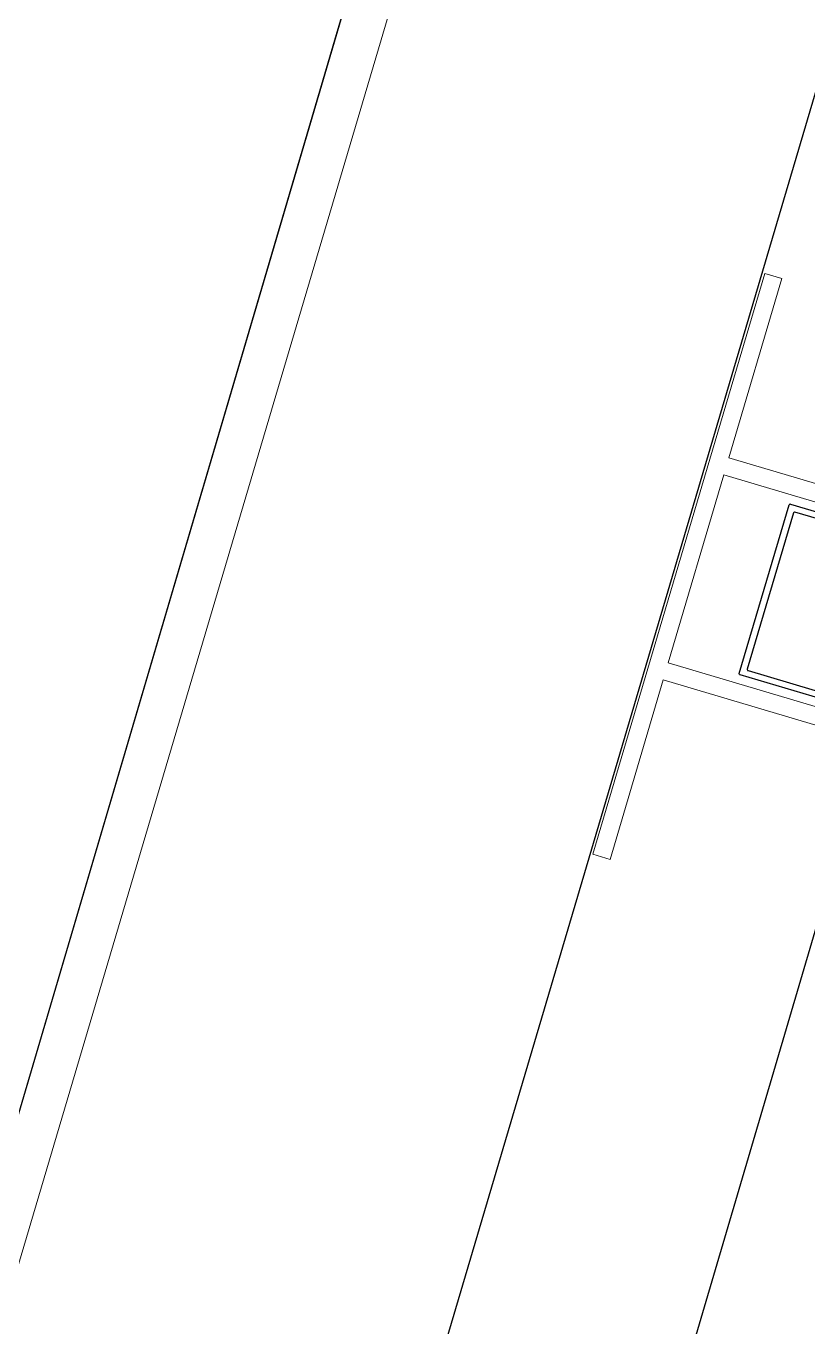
# Model space of a CAD drawing. Header units: millimetres. Extents: x 62878 to 70819, y -67946 to -61850.
# Drawn here: x 67804.4 to 67826.36, y -66096.66 to -66060.15 of the extents above; entities that cross this region are included whole.
import ezdxf

# ---------------------------------------------------------------- set-up
doc = ezdxf.new("R2010")
doc.units = ezdxf.units.MM
for name, color, linetype, lineweight in [('Dog_dos_yeni', 63, 'Continuous', 5), ('DOGRAMA', 171, 'Continuous', 0), ('GOR-2', 152, 'Continuous', 20)]:
    doc.layers.add(name, color=color, linetype=linetype, lineweight=lineweight)
doc.layers.add('ÇATI K', color=254, linetype='Continuous')

msp = doc.modelspace()

# ---------------------------------------------------------------- linework, layer by layer
msp.add_lwpolyline([(68896.021, -63031.435), (69030.259, -63071.184), (69185.279, -62547.653), (68892.999, -62461.107, 1.044368), (68063.198, -62298.73, 0.204375), (63106.96, -62494.783, 0.353953), (62932.94, -62997.825), (63753.185, -65779.598), (64154.954, -67142.153), (65336.723, -66792.622), (65336.7, -66829.112), (65270.535, -66829.071, 0.626789), (65270.199, -67369.071), (65531.845, -67369.234, 0.926242), (66130.088, -67369.606), (66391.733, -67369.769, 0.626743), (66392.069, -66829.769), (66326.147, -66829.728), (66326.17, -66793.238), (67506.156, -67144.128), (68467.025, -63899.086), (68625.204, -63946.037), (68896.024, -63031.423)], format="xyb")
at = {"color": 0}
msp.add_lwpolyline([(67802.502, -66096.385), (67845.479, -65950.587), (67786.968, -65933.34), (67743.991, -66079.138)], close=True, dxfattribs=at)
at = {"layer": 'Dog_dos_yeni'}
msp.add_lwpolyline([(67820.319, -66083.394), (67825.146, -66067.093), (67825.625, -66067.235), (67824.135, -66072.269), (67833.244, -66074.967), (67833.102, -66075.446), (67823.993, -66072.749), (67822.431, -66078.022), (67831.54, -66080.72), (67831.398, -66081.199), (67822.289, -66078.502), (67820.799, -66083.536), (67820.319, -66083.394)], close=True, dxfattribs=at)
at = {"layer": 'DOGRAMA', "lineweight": -2}
msp.add_lwpolyline([(66522.144, -66852.653), (67506.156, -67144.128), (68892.83, -62461.057)], dxfattribs=at)
at = {"layer": 'DOGRAMA', "lineweight": -2, "ltscale": 0.5}
msp.add_lwpolyline([(67834.555, -66081.352), (67824.449, -66078.359, -0.414214), (67824.428, -66078.322), (67825.831, -66073.585, -0.414214), (67825.868, -66073.565), (67835.975, -66076.557, -0.414214)], format="xyb", dxfattribs=at)
msp.add_lwpolyline([(67828.118, -66074.419), (67827.783, -66074.32), (67825.99, -66073.789, 0.414214), (67825.953, -66073.809), (67824.652, -66078.2, 0.414214), (67824.672, -66078.238), (67826.465, -66078.769), (67826.801, -66078.868), (67834.031, -66081.009, 0.414214), (67834.068, -66080.988), (67835.368, -66076.597, 0.414214), (67835.348, -66076.56)], format="xyb", close=True, dxfattribs=at)
at = {"layer": 'GOR-2'}
msp.add_line((67758.738, -66248.251), (67942.881, -65626.94), dxfattribs=at)
at = {"layer": 'ÇATI K', "color": 0}
for p, q in [((68230.558, -64714.946), (67736.638, -66390.566)), ((67942.12, -65622.734), (67759.526, -66242.183))]:
    msp.add_line(p, q, dxfattribs=at)

doc.saveas('drawing.dxf')
